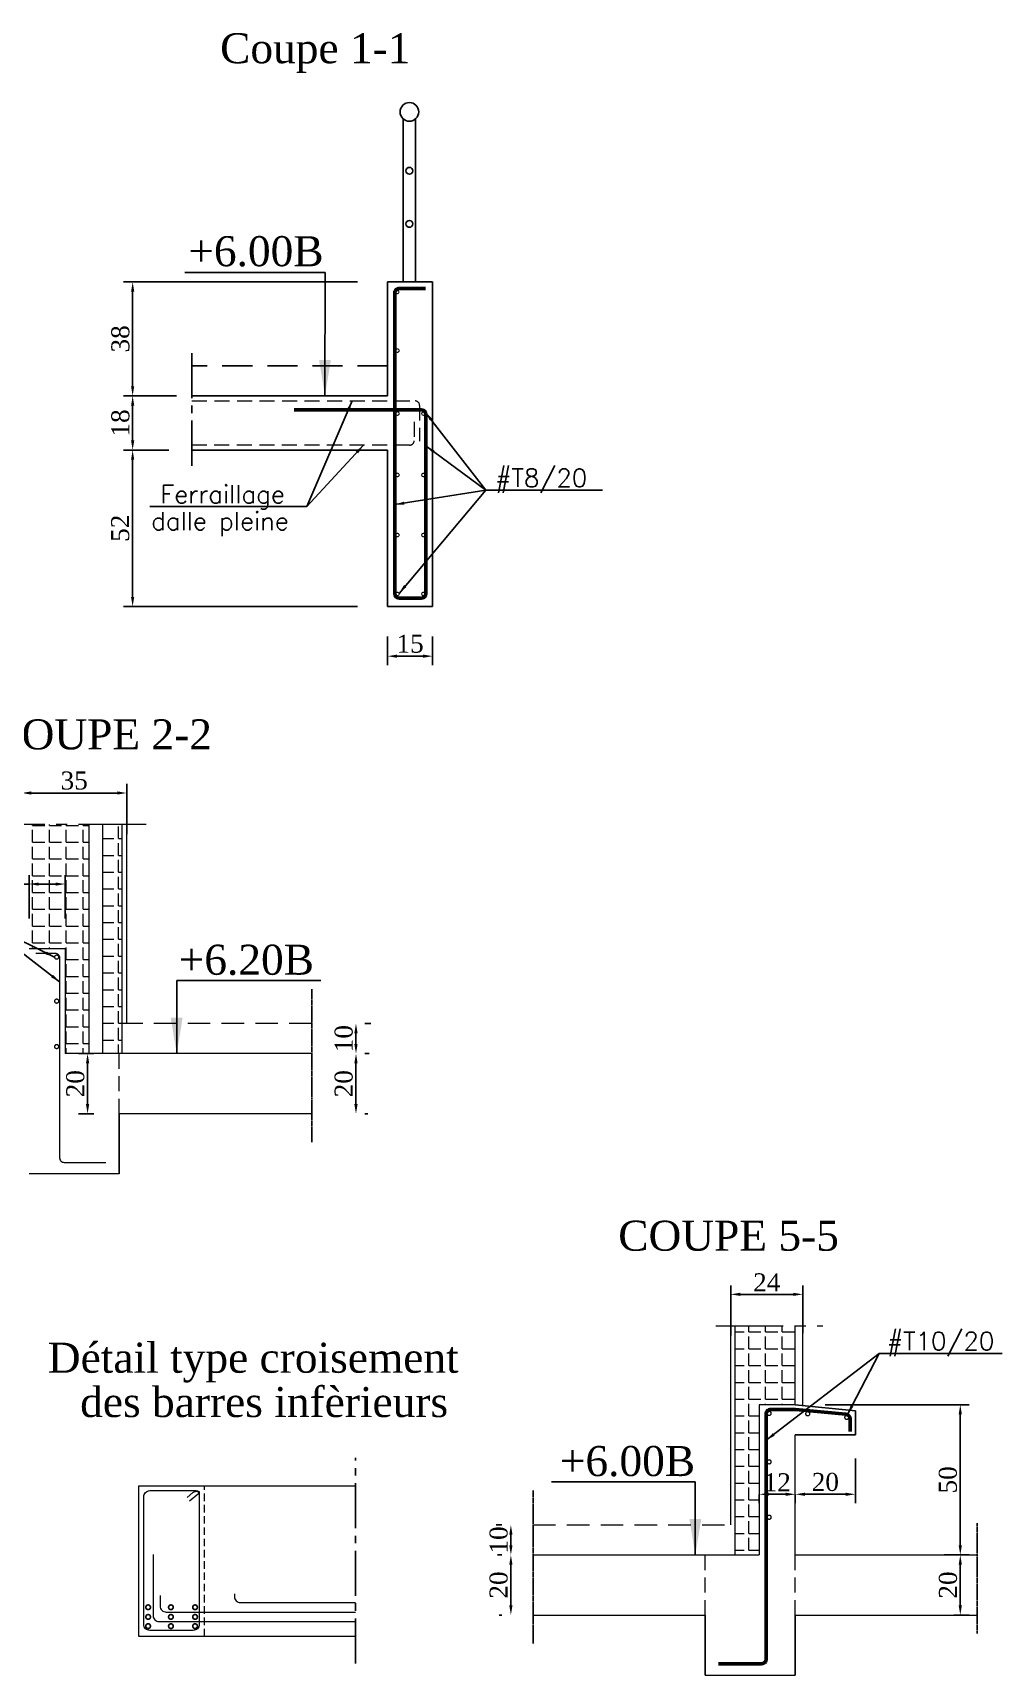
# Model space of a CAD drawing. Header units: millimetres. Extents: x -12479 to 5276, y -30 to 40263.
# Drawn here: x -6488 to -6166, y 32468 to 33014 of the extents above; entities that cross this region are included whole.
import ezdxf
from ezdxf.enums import TextEntityAlignment as Align

# ---------------------------------------------------------------- set-up
doc = ezdxf.new("R2010")
doc.units = ezdxf.units.MM
for name, pattern in [('AXES2', [1.125, 0.75, -0.125, 0.125, -0.125]), ('DASHED', [0.75, 0.5, -0.25]), ('DASHED2', [0.375, 0.25, -0.125])]:
    doc.linetypes.add(name, pattern=pattern)
doc.layers.add('ARMATURE', color=6, linetype='Continuous', lineweight=50)
doc.layers.add('COTATIONS', color=1, linetype='Continuous', lineweight=25)
for name, color, linetype in [('AXES', 1, 'AXES2'), ('COFFRAGE', 2, 'Continuous'), ('COTATION', 1, 'Continuous'), ('DESIGNA ACIERS', 3, 'Continuous'), ('HACHURE', 1, 'Continuous'), ('TITRE', 3, 'Continuous')]:
    doc.layers.add(name, color=color, linetype=linetype)
doc.styles.add('ROMANTICSABA', font='romantic.ttf')
doc.styles.add('STANDSABA', font='romans.shx')
doc.dimstyles.new('COUPE', dxfattribs={"dimtxt": 13, "dimasz": 12, "dimexe": 5, "dimexo": 10, "dimgap": 1, "dimtad": 1, "dimdec": 1, "dimlfac": 0.4, "dimdsep": 46, "dimtxsty": 'STANDSABA', "dimcen": 2.5, "dimdle": 5, "dimclrd": 1, "dimclre": 1, "dimclrt": 3, "dimadec": 0, "dimazin": 0, "dimtfac": 1, "dimtdec": 1, "dimtmove": 0, "dimatfit": 3, "dimfxl": 0, "dimtvp": 1, "dimtolj": 1, "dimtzin": 0, "dimarcsym": 0})
doc.dimstyles.new('coupe présentation', dxfattribs={"dimtxt": 6, "dimasz": 3.2, "dimexe": 3, "dimexo": 10, "dimgap": 1, "dimtad": 1, "dimdec": 1, "dimrnd": 0.5, "dimdsep": 46, "dimtxsty": 'ROMANTICSABA', "dimcen": 2.5, "dimdle": 5, "dimclrd": 1, "dimclre": 1, "dimclrt": 3, "dimadec": 0, "dimazin": 0, "dimtfac": 1, "dimtdec": 1, "dimtmove": 0, "dimatfit": 3, "dimfxl": 0, "dimtvp": 1, "dimtolj": 1, "dimtzin": 0, "dimarcsym": 0})

# ---------------------------------------------------------------- blocks, each defined once
blk = doc.blocks.new('*D121')
at = {"layer": 'COTATIONS', "color": 1, "linetype": 'ByBlock', "lineweight": -2}
for p, q in [((-6370.19, 32813.51), (-6370.19, 32803.97)), ((-6355.19, 32813.51), (-6355.19, 32803.97)), ((-6366.99, 32806.97), (-6358.39, 32806.97))]:
    blk.add_line(p, q, dxfattribs=at)
at = {"layer": 'COTATIONS', "color": 1, "linetype": 'ByBlock'}
for points in [[(-6366.99, 32807.5), (-6366.99, 32806.43), (-6370.19, 32806.97)], [(-6358.39, 32807.5), (-6358.39, 32806.43), (-6355.19, 32806.97)]]:
    blk.add_solid(points, dxfattribs=at)
at = {"layer": 'Defpoints', "color": 0, "linetype": 'ByBlock'}
for p in [(-6370.19, 32823.51, -0.01), (-6355.19, 32823.51, -0.01), (-6355.19, 32806.97)]:
    blk.add_point(p, dxfattribs=at)
at = {"layer": 'COTATIONS', "color": 3, "linetype": 'ByBlock', "insert": (-6362.69, 32811.08), "char_height": 6, "attachment_point": 5, "style": 'ROMANTICSABA'}
blk.add_mtext('\\A1;15', dxfattribs=at)
blk = doc.blocks.new('*D122')
at = {"layer": 'COTATIONS', "color": 1, "linetype": 'ByBlock', "lineweight": -2}
for p, q in [((-6443.02, 32875.58), (-6458.01, 32875.58)), ((-6455.01, 32826.71), (-6455.01, 32872.38)), ((-6380.19, 32823.51), (-6458.01, 32823.51))]:
    blk.add_line(p, q, dxfattribs=at)
at = {"layer": 'COTATIONS', "color": 1, "linetype": 'ByBlock'}
for points in [[(-6455.54, 32872.38), (-6454.48, 32872.38), (-6455.01, 32875.58)], [(-6455.54, 32826.71), (-6454.48, 32826.71), (-6455.01, 32823.51)]]:
    blk.add_solid(points, dxfattribs=at)
at = {"layer": 'Defpoints', "color": 0, "linetype": 'ByBlock'}
for p in [(-6455.01, 32875.58), (-6433.02, 32875.58, 0), (-6370.19, 32823.51, -0.01)]:
    blk.add_point(p, dxfattribs=at)
at = {"layer": 'COTATIONS', "color": 3, "linetype": 'ByBlock', "insert": (-6459.13, 32849.55), "char_height": 6, "attachment_point": 5, "rotation": 90, "style": 'ROMANTICSABA'}
blk.add_mtext('\\A1;52', dxfattribs=at)
blk = doc.blocks.new('*D123')
at = {"layer": 'COTATIONS', "color": 1, "linetype": 'ByBlock', "lineweight": -2}
for p, q in [((-6440.45, 32893.61), (-6458.01, 32893.61)), ((-6455.01, 32878.78), (-6455.01, 32890.41)), ((-6443.02, 32875.58), (-6458.01, 32875.58))]:
    blk.add_line(p, q, dxfattribs=at)
at = {"layer": 'COTATIONS', "color": 1, "linetype": 'ByBlock'}
for points in [[(-6455.54, 32890.41), (-6454.48, 32890.41), (-6455.01, 32893.61)], [(-6455.54, 32878.78), (-6454.48, 32878.78), (-6455.01, 32875.58)]]:
    blk.add_solid(points, dxfattribs=at)
at = {"layer": 'Defpoints', "color": 0, "linetype": 'ByBlock'}
for p in [(-6455.01, 32893.61), (-6430.45, 32893.61, 0), (-6433.02, 32875.58, 0)]:
    blk.add_point(p, dxfattribs=at)
at = {"layer": 'COTATIONS', "color": 3, "linetype": 'ByBlock', "insert": (-6459.07, 32884.6), "char_height": 6, "attachment_point": 5, "rotation": 90, "style": 'ROMANTICSABA'}
blk.add_mtext('\\A1;18', dxfattribs=at)
blk = doc.blocks.new('*D124')
at = {"layer": 'COTATIONS', "color": 1, "linetype": 'ByBlock', "lineweight": -2}
for p, q in [((-6380.19, 32931.54), (-6458.01, 32931.54)), ((-6455.01, 32896.81), (-6455.01, 32928.34)), ((-6440.45, 32893.61), (-6458.01, 32893.61))]:
    blk.add_line(p, q, dxfattribs=at)
at = {"layer": 'COTATIONS', "color": 1, "linetype": 'ByBlock'}
for points in [[(-6455.54, 32928.34), (-6454.48, 32928.34), (-6455.01, 32931.54)], [(-6455.54, 32896.81), (-6454.48, 32896.81), (-6455.01, 32893.61)]]:
    blk.add_solid(points, dxfattribs=at)
at = {"layer": 'Defpoints', "color": 0, "linetype": 'ByBlock'}
for p in [(-6455.01, 32931.54), (-6370.19, 32931.54), (-6430.45, 32893.61, 0)]:
    blk.add_point(p, dxfattribs=at)
at = {"layer": 'COTATIONS', "color": 3, "linetype": 'ByBlock', "insert": (-6459.07, 32912.58), "char_height": 6, "attachment_point": 5, "rotation": 90, "style": 'ROMANTICSABA'}
blk.add_mtext('\\A1;38', dxfattribs=at)
blk = doc.blocks.new('*D128')
at = {"layer": 'COTATIONS', "color": 1, "lineweight": -2}
for p, q in [((-6489.46, 32731.11), (-6504.75, 32731.11)), ((-6489.46, 32719.65), (-6489.46, 32734.11)), ((-6480.66, 32731.11), (-6486.26, 32731.11)), ((-6477.46, 32719.65), (-6477.46, 32734.11))]:
    blk.add_line(p, q, dxfattribs=at)
at = {"layer": 'COTATIONS', "color": 1}
for points in [[(-6486.26, 32731.64), (-6486.26, 32730.57), (-6489.46, 32731.11)], [(-6480.66, 32731.64), (-6480.66, 32730.57), (-6477.46, 32731.11)]]:
    blk.add_solid(points, dxfattribs=at)
at = {"layer": 'Defpoints', "color": 0}
for p in [(-6489.46, 32731.11), (-6489.46, 32709.65), (-6477.46, 32709.65)]:
    blk.add_point(p, dxfattribs=at)
at = {"layer": 'COTATIONS', "color": 3, "lineweight": 0, "insert": (-6499.92, 32735.11), "char_height": 6, "attachment_point": 5, "style": 'ROMANTICSABA'}
blk.add_mtext('\\A1;12', dxfattribs=at)
blk = doc.blocks.new('*D125')
at = {"layer": 'COTATIONS', "color": 1, "lineweight": -2}
for p, q in [((-6375.77, 32684.65), (-6377.69, 32684.65)), ((-6380.69, 32681.45), (-6380.69, 32677.85)), ((-6376.28, 32674.65), (-6377.69, 32674.65))]:
    blk.add_line(p, q, dxfattribs=at)
at = {"layer": 'COTATIONS', "color": 1}
for points in [[(-6381.23, 32681.45), (-6380.16, 32681.45), (-6380.69, 32684.65)], [(-6381.23, 32677.85), (-6380.16, 32677.85), (-6380.69, 32674.65)]]:
    blk.add_solid(points, dxfattribs=at)
at = {"layer": 'Defpoints', "color": 0}
for p in [(-6385.77, 32684.65), (-6386.28, 32674.65), (-6380.69, 32674.65)]:
    blk.add_point(p, dxfattribs=at)
at = {"layer": 'COTATIONS', "color": 3, "lineweight": 0, "insert": (-6384.76, 32679.65), "char_height": 6, "attachment_point": 5, "rotation": 90, "style": 'ROMANTICSABA'}
blk.add_mtext('\\A1;10', dxfattribs=at)
blk = doc.blocks.new('*D126')
at = {"layer": 'COTATIONS', "color": 1, "lineweight": -2}
for p, q in [((-6380.69, 32671.45), (-6380.69, 32657.85)), ((-6376.28, 32674.65), (-6377.69, 32674.65)), ((-6376.79, 32654.65), (-6377.69, 32654.65))]:
    blk.add_line(p, q, dxfattribs=at)
at = {"layer": 'COTATIONS', "color": 1}
for points in [[(-6381.23, 32671.45), (-6380.16, 32671.45), (-6380.69, 32674.65)], [(-6381.23, 32657.85), (-6380.16, 32657.85), (-6380.69, 32654.65)]]:
    blk.add_solid(points, dxfattribs=at)
at = {"layer": 'Defpoints', "color": 0}
for p in [(-6386.28, 32674.65), (-6386.79, 32654.65), (-6380.69, 32654.65)]:
    blk.add_point(p, dxfattribs=at)
at = {"layer": 'COTATIONS', "color": 3, "lineweight": 0, "insert": (-6384.76, 32664.65), "char_height": 6, "attachment_point": 5, "rotation": 90, "style": 'ROMANTICSABA'}
blk.add_mtext('\\A1;20', dxfattribs=at)
blk = doc.blocks.new('*D130')
at = {"layer": 'COTATIONS', "color": 1, "lineweight": -2}
for p, q in [((-6467.89, 32674.65), (-6473.01, 32674.65)), ((-6470.01, 32657.85), (-6470.01, 32671.45)), ((-6467.89, 32654.65), (-6473.01, 32654.65))]:
    blk.add_line(p, q, dxfattribs=at)
at = {"layer": 'COTATIONS', "color": 1}
for points in [[(-6470.54, 32671.45), (-6469.47, 32671.45), (-6470.01, 32674.65)], [(-6470.54, 32657.85), (-6469.47, 32657.85), (-6470.01, 32654.65)]]:
    blk.add_solid(points, dxfattribs=at)
at = {"layer": 'Defpoints', "color": 0}
for p in [(-6470.01, 32674.65), (-6457.89, 32674.65), (-6457.89, 32654.65)]:
    blk.add_point(p, dxfattribs=at)
at = {"layer": 'COTATIONS', "color": 3, "lineweight": 0, "insert": (-6474.07, 32664.65), "char_height": 6, "attachment_point": 5, "rotation": 90, "style": 'ROMANTICSABA'}
blk.add_mtext('\\A1;20', dxfattribs=at)
blk = doc.blocks.new('*D127')
at = {"layer": 'COTATIONS', "color": 1, "lineweight": -2}
for p, q in [((-6491.96, 32748.53), (-6491.96, 32764.42)), ((-6456.96, 32747.76), (-6456.96, 32764.42)), ((-6460.16, 32761.42), (-6488.76, 32761.42))]:
    blk.add_line(p, q, dxfattribs=at)
at = {"layer": 'COTATIONS', "color": 1}
for points in [[(-6488.76, 32761.96), (-6488.76, 32760.89), (-6491.96, 32761.42)], [(-6460.16, 32761.96), (-6460.16, 32760.89), (-6456.96, 32761.42)]]:
    blk.add_solid(points, dxfattribs=at)
at = {"layer": 'Defpoints', "color": 0}
for p in [(-6491.96, 32761.42), (-6491.96, 32738.53), (-6456.96, 32737.76)]:
    blk.add_point(p, dxfattribs=at)
at = {"layer": 'COTATIONS', "color": 3, "lineweight": 0, "insert": (-6474.46, 32765.54), "char_height": 6, "attachment_point": 5, "style": 'ROMANTICSABA'}
blk.add_mtext('\\A1;35', dxfattribs=at)
blk = doc.blocks.new('*D205')
at = {"layer": 'COTATIONS', "color": 1, "lineweight": -2}
for p, q in [((-6246.5, 32527.91), (-6246.5, 32524.98)), ((-6243.3, 32527.98), (-6237.7, 32527.98)), ((-6234.5, 32527.91), (-6234.5, 32524.98))]:
    blk.add_line(p, q, dxfattribs=at)
at = {"layer": 'COTATIONS', "color": 1}
for points in [[(-6243.3, 32528.51), (-6243.3, 32527.44), (-6246.5, 32527.98)], [(-6237.7, 32528.51), (-6237.7, 32527.44), (-6234.5, 32527.98)]]:
    blk.add_solid(points, dxfattribs=at)
at = {"layer": 'Defpoints', "color": 0}
for p in [(-6246.5, 32537.91), (-6234.5, 32537.91), (-6234.5, 32527.98)]:
    blk.add_point(p, dxfattribs=at)
at = {"layer": 'COTATIONS', "color": 3, "lineweight": 0, "insert": (-6240.5, 32531.98), "char_height": 6, "attachment_point": 5, "style": 'ROMANTICSABA'}
blk.add_mtext('\\A1;12', dxfattribs=at)
blk = doc.blocks.new('*D206')
at = {"layer": 'COTATIONS', "color": 1, "lineweight": -2}
for p, q in [((-6224.5, 32557.77), (-6176.59, 32557.77)), ((-6179.59, 32554.57), (-6179.59, 32510.97)), ((-6184.98, 32507.77), (-6176.59, 32507.77))]:
    blk.add_line(p, q, dxfattribs=at)
at = {"layer": 'COTATIONS', "color": 1}
for points in [[(-6180.12, 32554.57), (-6179.05, 32554.57), (-6179.59, 32557.77)], [(-6180.12, 32510.97), (-6179.05, 32510.97), (-6179.59, 32507.77)]]:
    blk.add_solid(points, dxfattribs=at)
at = {"layer": 'Defpoints', "color": 0}
for p in [(-6234.5, 32557.77), (-6194.98, 32507.77), (-6179.59, 32507.77)]:
    blk.add_point(p, dxfattribs=at)
at = {"layer": 'COTATIONS', "color": 3, "lineweight": 0, "insert": (-6183.7, 32532.77), "char_height": 6, "attachment_point": 5, "rotation": 90, "style": 'ROMANTICSABA'}
blk.add_mtext('\\A1;50', dxfattribs=at)
blk = doc.blocks.new('*D202')
at = {"layer": 'COTATIONS', "color": 1, "lineweight": -2}
for p, q in [((-6334.06, 32517.77), (-6332.14, 32517.77)), ((-6329.14, 32514.57), (-6329.14, 32510.97)), ((-6333.55, 32507.77), (-6332.14, 32507.77))]:
    blk.add_line(p, q, dxfattribs=at)
at = {"layer": 'COTATIONS', "color": 1}
for points in [[(-6329.67, 32514.57), (-6328.6, 32514.57), (-6329.14, 32517.77)], [(-6329.67, 32510.97), (-6328.6, 32510.97), (-6329.14, 32507.77)]]:
    blk.add_solid(points, dxfattribs=at)
at = {"layer": 'Defpoints', "color": 0}
for p in [(-6324.06, 32517.77), (-6329.14, 32507.77), (-6323.55, 32507.77)]:
    blk.add_point(p, dxfattribs=at)
at = {"layer": 'COTATIONS', "color": 3, "lineweight": 0, "insert": (-6333.2, 32512.77), "char_height": 6, "attachment_point": 5, "rotation": 90, "style": 'ROMANTICSABA'}
blk.add_mtext('\\A1;10', dxfattribs=at)
blk = doc.blocks.new('*D203')
at = {"layer": 'COTATIONS', "color": 1, "lineweight": -2}
for p, q in [((-6333.55, 32507.77), (-6332.14, 32507.77)), ((-6329.14, 32504.57), (-6329.14, 32490.97)), ((-6333.04, 32487.77), (-6332.14, 32487.77))]:
    blk.add_line(p, q, dxfattribs=at)
at = {"layer": 'COTATIONS', "color": 1}
for points in [[(-6329.67, 32504.57), (-6328.6, 32504.57), (-6329.14, 32507.77)], [(-6329.67, 32490.97), (-6328.6, 32490.97), (-6329.14, 32487.77)]]:
    blk.add_solid(points, dxfattribs=at)
at = {"layer": 'Defpoints', "color": 0}
for p in [(-6323.55, 32507.77), (-6329.14, 32487.77), (-6323.04, 32487.77)]:
    blk.add_point(p, dxfattribs=at)
at = {"layer": 'COTATIONS', "color": 3, "lineweight": 0, "insert": (-6333.2, 32497.77), "char_height": 6, "attachment_point": 5, "rotation": 90, "style": 'ROMANTICSABA'}
blk.add_mtext('\\A1;20', dxfattribs=at)
blk = doc.blocks.new('*D207')
at = {"layer": 'COTATIONS', "color": 1, "lineweight": -2}
for p, q in [((-6181.7, 32507.77), (-6176.59, 32507.77)), ((-6179.59, 32490.97), (-6179.59, 32504.57)), ((-6181.7, 32487.77), (-6176.59, 32487.77))]:
    blk.add_line(p, q, dxfattribs=at)
at = {"layer": 'COTATIONS', "color": 1}
for points in [[(-6180.12, 32504.57), (-6179.05, 32504.57), (-6179.59, 32507.77)], [(-6180.12, 32490.97), (-6179.05, 32490.97), (-6179.59, 32487.77)]]:
    blk.add_solid(points, dxfattribs=at)
at = {"layer": 'Defpoints', "color": 0}
for p in [(-6191.7, 32507.77), (-6179.59, 32507.77), (-6191.7, 32487.77)]:
    blk.add_point(p, dxfattribs=at)
at = {"layer": 'COTATIONS', "color": 3, "lineweight": 0, "insert": (-6183.65, 32497.77), "char_height": 6, "attachment_point": 5, "rotation": 90, "style": 'ROMANTICSABA'}
blk.add_mtext('\\A1;20', dxfattribs=at)
blk = doc.blocks.new('*D204')
at = {"layer": 'COTATIONS', "color": 1, "lineweight": -2}
for p, q in [((-6256, 32580.87), (-6256, 32597.53)), ((-6252.8, 32594.53), (-6235.2, 32594.53)), ((-6232, 32581.64), (-6232, 32597.53))]:
    blk.add_line(p, q, dxfattribs=at)
at = {"layer": 'COTATIONS', "color": 1}
for points in [[(-6252.8, 32595.07), (-6252.8, 32594), (-6256, 32594.53)], [(-6235.2, 32595.07), (-6235.2, 32594), (-6232, 32594.53)]]:
    blk.add_solid(points, dxfattribs=at)
at = {"layer": 'Defpoints', "color": 0}
for p in [(-6232, 32594.53), (-6256, 32570.87), (-6232, 32571.64)]:
    blk.add_point(p, dxfattribs=at)
at = {"layer": 'COTATIONS', "color": 3, "lineweight": 0, "insert": (-6244, 32598.53), "char_height": 6, "attachment_point": 5, "style": 'ROMANTICSABA'}
blk.add_mtext('\\A1;24', dxfattribs=at)
blk = doc.blocks.new('*D217')
at = {"layer": 'COTATIONS', "color": 1, "linetype": 'ByBlock', "lineweight": -2}
for p, q in [((-6214.5, 32539.87), (-6214.5, 32524.98)), ((-6234.5, 32527.6), (-6234.5, 32524.98)), ((-6231.3, 32527.98), (-6217.7, 32527.98))]:
    blk.add_line(p, q, dxfattribs=at)
at = {"layer": 'COTATIONS', "color": 1, "linetype": 'ByBlock'}
for points in [[(-6231.3, 32528.51), (-6231.3, 32527.44), (-6234.5, 32527.98)], [(-6217.7, 32528.51), (-6217.7, 32527.44), (-6214.5, 32527.98)]]:
    blk.add_solid(points, dxfattribs=at)
at = {"layer": 'Defpoints', "color": 0, "linetype": 'ByBlock'}
for p in [(-6214.5, 32549.87), (-6234.5, 32537.6), (-6214.5, 32527.98)]:
    blk.add_point(p, dxfattribs=at)
at = {"layer": 'COTATIONS', "color": 3, "linetype": 'ByBlock', "insert": (-6224.5, 32532.04), "char_height": 6, "attachment_point": 5, "style": 'ROMANTICSABA'}
blk.add_mtext('\\A1;20', dxfattribs=at)

msp = doc.modelspace()

# ---------------------------------------------------------------- hatches: boundary and pattern name
at = {"layer": 'HACHURE', "lineweight": 0}
h = msp.add_hatch(dxfattribs=at)
h.set_pattern_fill('ANGLE', color=256, scale=0.8)
h.set_pattern_definition([(0, (-13121.2515, 29504.0233), (0, 5.588), [4.064, -1.524]), (90, (-13121.2515, 29504.0233), (-5.588, 3e-16), [4.064, -1.524])])
h.paths.add_polyline_path([(-6469.46, 32750.93), (-6489.46, 32750.93), (-6489.46, 32709.65), (-6477.46, 32709.65), (-6477.46, 32674.65), (-6469.46, 32674.65)])
h = msp.add_hatch(dxfattribs=at)
h.set_pattern_fill('ANGLE', color=256, scale=0.8)
h.set_pattern_definition([(0, (-13126.2515, 29494.0233), (0, 5.588), [4.064, -1.524]), (90, (-13126.2515, 29494.0233), (-5.588, 3e-16), [4.064, -1.524])])
h.paths.add_polyline_path([(-6464.96, 32674.65), (-6458.46, 32674.65), (-6458.46, 32750.93), (-6464.96, 32750.93)])
h = msp.add_hatch(dxfattribs=at)
h.set_pattern_fill('ANGLE', color=256, scale=0.8)
h.set_pattern_definition([(0, (-12916.4776, 29352.136), (0, 5.588), [4.064, -1.524]), (90, (-12916.4776, 29352.136), (-5.588, 3e-16), [4.064, -1.524])])
h.paths.add_polyline_path([(-6254.5, 32584.04), (-6234.5, 32584.04), (-6234.5, 32557.77), (-6246.5, 32557.77), (-6246.5, 32507.77), (-6254.5, 32507.77)])

# ---------------------------------------------------------------- linework, layer by layer
at = {"layer": 'ARMATURE', "linetype": 'DASHED', "lineweight": 0, "ltscale": 10}
for p, q in [((-6435.28, 32891.94, 0), (-6361.01, 32891.94, 0)), ((-6359.51, 32890.44, 0), (-6359.51, 32878.58, 0)), ((-6361.34, 32884.94, 0), (-6361.34, 32878.7, 0)), ((-6362.84, 32877.2, 0), (-6435.28, 32877.2, 0))]:
    msp.add_line(p, q, dxfattribs=at)
at = {"layer": 'ARMATURE', "linetype": 'ByBlock'}
for points in [[(-6357.51, 32929.35), (-6366.3, 32929.35, 0.414214), (-6367.8, 32927.85), (-6367.8, 32827.82, 0.414214), (-6366.3, 32826.32), (-6358.93, 32826.32, 0.414214), (-6357.43, 32827.82), (-6357.43, 32887.42, 0.414214), (-6358.93, 32888.92), (-6401.24, 32888.92)], [(-6260.04, 32471.58), (-6245.71, 32471.58, 0.414214), (-6244.21, 32473.08), (-6244.21, 32554.7, -0.414214), (-6242.71, 32556.2), (-6234.61, 32556.2, -0.023351), (-6234.47, 32556.2), (-6217.64, 32554.62, -0.387118), (-6216.28, 32553.13), (-6216.28, 32548.87)]]:
    msp.add_lwpolyline(points, format="xyb", dxfattribs=at)
at = {"layer": 'ARMATURE', "lineweight": 0}
for points, const_width in [([(-6367.54, 32928.2, 1), (-6366.41, 32928.2, 1)], 0.375), ([(-6358.82, 32887.72, 1), (-6357.69, 32887.72, 1)], 0.375), ([(-6358.82, 32867.29, 1), (-6357.69, 32867.29, 1)], 0.375), ([(-6358.82, 32847.29, 1), (-6357.69, 32847.29, 1)], 0.375), ([(-6358.82, 32827.67, 1), (-6357.69, 32827.67, 1)], 0.375), ([(-6450.63, 32490.36, 1), (-6449.08, 32490.36, 1)], 0.551), ([(-6443.05, 32490.36, 1), (-6441.5, 32490.36, 1)], 0.551), ([(-6435.02, 32490.36, 1), (-6433.47, 32490.36, 1)], 0.551), ([(-6450.63, 32487.15, 1), (-6449.08, 32487.15, 1)], 0.551), ([(-6450.63, 32484.08, 1), (-6449.08, 32484.08, 1)], 0.551), ([(-6443.05, 32487.15, 1), (-6441.5, 32487.15, 1)], 0.551), ([(-6443.05, 32484.08, 1), (-6441.5, 32484.08, 1)], 0.551), ([(-6435.02, 32487.15, 1), (-6433.47, 32487.15, 1)], 0.551), ([(-6435.02, 32484.08, 1), (-6433.47, 32484.08, 1)], 0.551)]:
    msp.add_lwpolyline(points, format="xyb", close=True, dxfattribs=dict(at, const_width=const_width))
at = {"layer": 'ARMATURE', "lineweight": 0, "const_width": 0.375, "elevation": 0}
for points in [[(-6367.46, 32908.68, 1), (-6366.33, 32908.68, 1)], [(-6367.46, 32887.72, 1), (-6366.33, 32887.72, 1)], [(-6367.46, 32867.29, 1), (-6366.33, 32867.29, 1)], [(-6367.46, 32847.29, 1), (-6366.33, 32847.29, 1)], [(-6367.46, 32827.67, 1), (-6366.33, 32827.67, 1)]]:
    msp.add_lwpolyline(points, format="xyb", close=True, dxfattribs=at)
at = {"layer": 'ARMATURE', "lineweight": 0}
msp.add_lwpolyline([(-6487.28, 32708.09), (-6480.82, 32708.09, -0.414214), (-6479.32, 32706.59), (-6479.32, 32639.97, 0.414214), (-6477.82, 32638.47), (-6463.92, 32638.47)], format="xyb", dxfattribs=at)
at = {"layer": 'ARMATURE', "const_width": 0.45}
for points in [[(-6480.97, 32706.79, -1), (-6479.62, 32706.79, -1)], [(-6480.97, 32692.13, -1), (-6479.62, 32692.13, -1)], [(-6480.97, 32677.01, -1), (-6479.62, 32677.01, -1)], [(-6242.53, 32554.9, 1), (-6243.88, 32554.9, 1)], [(-6229.68, 32554.77, 1), (-6231.03, 32554.77, 1)], [(-6216.69, 32553.59, 1), (-6218.04, 32553.59, 1)], [(-6242.53, 32538.77, 1), (-6243.88, 32538.77, 1)], [(-6242.53, 32520.33, 1), (-6243.88, 32520.33, 1)]]:
    msp.add_lwpolyline(points, format="xyb", close=True, dxfattribs=at)
at = {"layer": 'ARMATURE', "lineweight": 0, "flags": 128}
for points in [[(-6436.91, 32526.95), (-6434.93, 32528.55, -0.23761), (-6433.17, 32528.94), (-6432.86, 32528.86), (-6432.86, 32484.65, -0.414214), (-6434.86, 32482.65), (-6449.34, 32482.65, -0.414214), (-6451.34, 32484.65), (-6451.34, 32527.18, -0.414214), (-6449.34, 32529.18), (-6434.02, 32529.18, -0.033555), (-6433.75, 32529.16), (-6433.33, 32529.1), (-6433.1, 32528.17), (-6436.07, 32525.72)], [(-6448.23, 32507.95), (-6448.23, 32487.62, 0.414214), (-6446.23, 32485.62), (-6380.84, 32485.62)], [(-6445.84, 32494.33), (-6445.84, 32490.77, 0.414214), (-6443.84, 32488.77), (-6380.84, 32488.77)], [(-6421.12, 32494.8), (-6421.12, 32493.91, 0.414214), (-6419.12, 32491.91), (-6380.84, 32491.91)]]:
    msp.add_lwpolyline(points, format="xyb", dxfattribs=at)
at = {"layer": 'ARMATURE', "linetype": 'DASHED', "lineweight": 0, "ltscale": 10}
for centre, start, end in [((-6361.01, 32890.44, 0), 0, 90), ((-6362.84, 32878.7, 0), 270, 0)]:
    msp.add_arc(centre, 1.5, start, end, dxfattribs=at)
at = {"layer": 'AXES', "ltscale": 20}
for p, q in [((-6435.28, 32907.87, 0), (-6435.28, 32868.77, 0)), ((-6380.84, 32471.68), (-6380.84, 32540.07))]:
    msp.add_line(p, q, dxfattribs=at)
at = {"layer": 'AXES', "lineweight": 0, "ltscale": 30}
for p, q in [((-6450.51, 32750.93), (-6498.58, 32750.93)), ((-6260.99, 32584.04), (-6225.37, 32584.04))]:
    msp.add_line(p, q, dxfattribs=at)
at = {"layer": 'AXES'}
for p, q in [((-6395.41, 32696.1), (-6395.41, 32645.18)), ((-6321.75, 32529.21), (-6321.75, 32478.29)), ((-6173.98, 32518.32), (-6173.98, 32481.62))]:
    msp.add_line(p, q, dxfattribs=at)
at = {"layer": 'COFFRAGE'}
for p, q in [((-6355.19, 32931.54), (-6370.19, 32931.54)), ((-6370.19, 32931.54), (-6370.19, 32895.58)), ((-6355.19, 32875.58), (-6355.19, 32931.54)), ((-6370.19, 32895.58, 0), (-6370.18, 32893.61, 0)), ((-6370.18, 32893.61, 0), (-6435.28, 32893.61, 0)), ((-6370.19, 32875.58), (-6435.28, 32875.58, 0)), ((-6370.19, 32875.58), (-6370.19, 32823.51, -0.01)), ((-6355.19, 32823.51, -0.01), (-6355.19, 32875.58)), ((-6355.19, 32823.51, -0.01), (-6370.19, 32823.51, -0.01))]:
    msp.add_line(p, q, dxfattribs=at)
at = {"layer": 'COFFRAGE', "color": 1, "linetype": 'DASHED', "ltscale": 20}
msp.add_line((-6370.18, 32903.61, 0), (-6435.28, 32903.61, 0), dxfattribs=at)
at = {"layer": 'COFFRAGE', "lineweight": 0}
for p, q in [((-6469.46, 32674.65), (-6469.46, 32750.93)), ((-6464.96, 32674.65), (-6464.96, 32750.93)), ((-6458.46, 32674.65), (-6458.46, 32750.93)), ((-6456.96, 32684.65), (-6456.96, 32750.93)), ((-6489.46, 32709.65), (-6477.46, 32709.65)), ((-6477.46, 32709.65), (-6477.46, 32674.65)), ((-6395.41, 32674.65), (-6477.46, 32674.65)), ((-6395.41, 32654.65), (-6459.46, 32654.65)), ((-6459.46, 32634.65), (-6489.46, 32634.65)), ((-6256, 32517.77), (-6256, 32584.04)), ((-6254.5, 32507.77), (-6254.5, 32584.04)), ((-6234.5, 32557.77), (-6234.5, 32584.04)), ((-6232, 32557.52), (-6232, 32584.04)), ((-6234.5, 32557.77), (-6246.5, 32557.77)), ((-6246.5, 32557.77), (-6246.5, 32507.77)), ((-6234.5, 32507.77), (-6234.5, 32547.77)), ((-6380.84, 32530.7), (-6453.05, 32530.7)), ((-6453.05, 32530.7), (-6453.05, 32480.7)), ((-6321.75, 32507.77), (-6246.5, 32507.77)), ((-6234.5, 32507.77), (-6173.98, 32507.77)), ((-6321.75, 32487.77), (-6264.5, 32487.77)), ((-6234.5, 32487.77), (-6173.98, 32487.77)), ((-6453.05, 32480.7), (-6380.84, 32480.7)), ((-6264.5, 32467.77), (-6234.5, 32467.77))]:
    msp.add_line(p, q, dxfattribs=at)
at = {"layer": 'COFFRAGE', "color": 1, "linetype": 'DASHED2', "lineweight": 5, "ltscale": 30}
for p, q in [((-6395.41, 32684.65), (-6458.46, 32684.65)), ((-6321.75, 32517.77), (-6254.5, 32517.77))]:
    msp.add_line(p, q, dxfattribs=at)
at = {"layer": 'COFFRAGE', "color": 2, "linetype": 'DASHED2', "lineweight": 5, "ltscale": 20}
for p, q in [((-6459.46, 32654.65), (-6459.46, 32674.65)), ((-6264.5, 32487.77), (-6264.5, 32507.77)), ((-6234.5, 32487.77), (-6234.5, 32507.77))]:
    msp.add_line(p, q, dxfattribs=at)
at = {"layer": 'COFFRAGE', "linetype": 'ByBlock'}
for p, q in [((-6459.46, 32654.65), (-6459.46, 32634.65)), ((-6234.5, 32557.77), (-6214.5, 32555.77)), ((-6214.5, 32555.77), (-6214.5, 32547.77)), ((-6214.5, 32547.77), (-6234.5, 32547.77)), ((-6264.5, 32487.77), (-6264.5, 32467.77)), ((-6234.5, 32487.77), (-6234.5, 32467.77))]:
    msp.add_line(p, q, dxfattribs=at)
at = {"layer": 'COFFRAGE', "linetype": 'DASHED', "lineweight": 0, "ltscale": 5}
msp.add_line((-6431.05, 32480.7), (-6431.05, 32530.7), dxfattribs=at)
at = {"layer": 'COFFRAGE', "color": 1}
msp.add_lwpolyline([(-6360.83, 32985.86), (-6360.83, 32931.54), (-6364.99, 32931.54), (-6364.99, 32985.86)], dxfattribs=at)
msp.add_circle((-6362.91, 32988.15), 3.1, dxfattribs=at)
at = {"layer": 'COFFRAGE', "color": 1, "linetype": 'ByBlock'}
for centre in [(-6362.91, 32968.54), (-6362.91, 32950.87)]:
    msp.add_circle(centre, 1.14, dxfattribs=at)

# ---------------------------------------------------------------- texts
at = {"layer": 'COTATION', "color": 3, "style": 'STANDSABA'}
msp.add_text('#T10/20', height=6, dxfattribs=at).set_placement((-6186.12, 32581.96), align=Align.TOP_CENTER)
at = {"layer": 'DESIGNA ACIERS', "style": 'STANDSABA'}
for s, p in [('#T8/20', (-6334.32, 32866.31)), ('Ferraillage', (-6445.77, 32860.87, 0)), ('dalle pleine', (-6448.83, 32851.94, 0))]:
    msp.add_text(s, height=6, dxfattribs=at).set_placement(p, align=Align.MIDDLE_LEFT)
at = {"layer": 'TITRE', "style": 'ROMANTICSABA'}
for s, p in [('Coupe 1-1', (-6425.9, 33004.35)), ('+6.00B', (-6436.49, 32936.78, 0)), ('COUPE 2-2', (-6502.04, 32775.95)), ('COUPE 5-5', (-6293.41, 32609.06)), ('Détail type croisement', (-6483.23, 32568.44)), ('des barres infèrieurs', (-6472.48, 32553.69))]:
    msp.add_text(s, height=10, dxfattribs=at).set_placement(p)
msp.add_text('+6.20B', height=10, dxfattribs=at).set_placement((-6417.17, 32700.92), align=Align.CENTER)
msp.add_text('+6.00B', height=10, rotation=360, dxfattribs=at).set_placement((-6290.34, 32534.04), align=Align.CENTER)

# ---------------------------------------------------------------- dimensions: what is measured, and where the dimension line sits
at = {"layer": 'COTATIONS', "linetype": 'ByBlock'}
for base, p1, p2, picture, middle in [((-6455.01, 32931.54), (-6430.45, 32893.61, 0), (-6370.19, 32931.54), '*D124', (-6459.07, 32912.58)), ((-6455.01, 32893.61), (-6433.02, 32875.58, 0), (-6430.45, 32893.61, 0), '*D123', (-6459.07, 32884.6))]:
    dim = msp.add_linear_dim(base=base, p1=p1, p2=p2, angle=90, dimstyle='coupe présentation', override={"dimtmove": 1}, dxfattribs=at)
    dim.commit()
    dim.dimension.update_dxf_attribs({"geometry": picture, "text_midpoint": middle})
dim = msp.add_linear_dim(base=(-6455.01, 32875.58), p1=(-6370.19, 32823.51, -0.01), p2=(-6433.02, 32875.58, 0), angle=90, dimstyle='coupe présentation', dxfattribs=at)
dim.commit()
dim.dimension.update_dxf_attribs({"geometry": '*D122', "text_midpoint": (-6459.13, 32849.55)})
for base, p1, p2, picture, middle in [((-6355.19, 32806.97), (-6370.19, 32823.51, -0.01), (-6355.19, 32823.51, -0.01), '*D121', (-6362.69, 32811.08)), ((-6214.5, 32527.98), (-6234.5, 32537.6), (-6214.5, 32549.87), '*D217', (-6224.5, 32532.04))]:
    dim = msp.add_linear_dim(base=base, p1=p1, p2=p2, dimstyle='coupe présentation', dxfattribs=at)
    dim.commit()
    dim.dimension.update_dxf_attribs({"geometry": picture, "text_midpoint": middle})
at = {"layer": 'COTATIONS', "lineweight": 0}
dim = msp.add_linear_dim(base=(-6491.96, 32761.42), p1=(-6456.96, 32737.76), p2=(-6491.96, 32738.53), dimstyle='coupe présentation', dxfattribs=at)
dim.commit()
dim.dimension.update_dxf_attribs({"geometry": '*D127', "text_midpoint": (-6474.46, 32765.54)})
dim = msp.add_linear_dim(base=(-6489.46, 32731.11), p1=(-6477.46, 32709.65), p2=(-6489.46, 32709.65), dimstyle='coupe présentation', dxfattribs=at)
dim.commit()
dim.dimension.update_dxf_attribs({"geometry": '*D128', "text_midpoint": (-6499.92, 32731.11), "dimtype": 160})
for base, p1, p2, angle, picture, middle in [((-6380.69, 32674.65), (-6385.77, 32684.65), (-6386.28, 32674.65), 90, '*D125', (-6384.76, 32679.65)), ((-6470.01, 32674.65), (-6457.89, 32654.65), (-6457.89, 32674.65), 90, '*D130', (-6474.07, 32664.65)), ((-6232, 32594.53), (-6256, 32570.87), (-6232, 32571.64), 180, '*D204', (-6244, 32598.53)), ((-6179.59, 32507.77), (-6234.5, 32557.77), (-6194.98, 32507.77), 90, '*D206', (-6183.7, 32532.77)), ((-6329.14, 32507.77), (-6324.06, 32517.77), (-6323.55, 32507.77), 90, '*D202', (-6333.2, 32512.77)), ((-6179.59, 32507.77), (-6191.7, 32487.77), (-6191.7, 32507.77), 90, '*D207', (-6183.65, 32497.77))]:
    dim = msp.add_linear_dim(base=base, p1=p1, p2=p2, angle=angle, dimstyle='coupe présentation', dxfattribs=at)
    dim.commit()
    dim.dimension.update_dxf_attribs({"geometry": picture, "text_midpoint": middle})
for base, p1, p2, picture, middle in [((-6380.69, 32654.65), (-6386.28, 32674.65), (-6386.79, 32654.65), '*D126', (-6384.76, 32664.65)), ((-6329.14, 32487.77), (-6323.55, 32507.77), (-6323.04, 32487.77), '*D203', (-6333.2, 32497.77))]:
    dim = msp.add_linear_dim(base=base, p1=p1, p2=p2, angle=90, dimstyle='coupe présentation', override={"dimtmove": 1}, dxfattribs=at)
    dim.commit()
    dim.dimension.update_dxf_attribs({"geometry": picture, "text_midpoint": middle})
dim = msp.add_linear_dim(base=(-6234.5, 32527.98), p1=(-6246.5, 32537.91), p2=(-6234.5, 32537.91), angle=180, dimstyle='coupe présentation', dxfattribs=at)
dim.commit()
dim.dimension.update_dxf_attribs({"geometry": '*D205', "text_midpoint": (-6240.5, 32527.98), "dimtype": 160})

# ---------------------------------------------------------------- leaders
at = {"layer": 'COTATION'}
for points, dimstyle in [([(-6391.02, 32893.61, 0), (-6390.96, 32934.67, 0), (-6437.59, 32934.67, 0)], 'COUPE'), ([(-6381.97, 32891.94, 0), (-6397.05, 32856.74, 0)], 'coupe présentation'), ([(-6357.63, 32888.22), (-6337.44, 32862.18)], 'coupe présentation'), ([(-6378.21, 32877.2, 0), (-6397.05, 32856.74, 0), (-6449.26, 32856.74, 0)], 'coupe présentation'), ([(-6357.43, 32876.94), (-6337.44, 32862.18)], 'coupe présentation'), ([(-6367.8, 32857.41), (-6337.44, 32862.18)], 'coupe présentation'), ([(-6366.37, 32827.87), (-6337.44, 32862.18), (-6298.64, 32862.18)], 'coupe présentation'), ([(-6440.35, 32674.65), (-6440.35, 32699.01), (-6392.44, 32699.01)], 'COUPE'), ([(-6267.76, 32507.77), (-6267.76, 32532.12), (-6315.67, 32532.12)], 'COUPE')]:
    msp.add_leader(points, dimstyle=dimstyle, dxfattribs=at)
at = {"layer": 'COTATION', "color": 3}
for points in [[(-6479.32, 32698.55), (-6505.51, 32718.86), (-6546.45, 32718.86)], [(-6480.97, 32706.79), (-6505.51, 32718.86)], [(-6244.21, 32545.94), (-6206.6, 32574.87)], [(-6217.08, 32554.57), (-6206.6, 32574.87), (-6165.66, 32574.87)]]:
    msp.add_leader(points, dimstyle='coupe présentation', dxfattribs=at)

doc.saveas('drawing.dxf')
